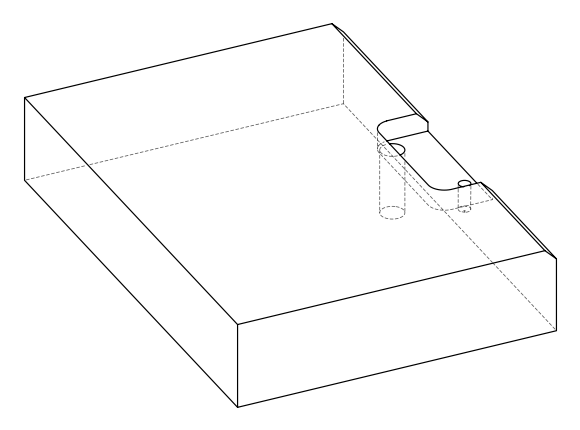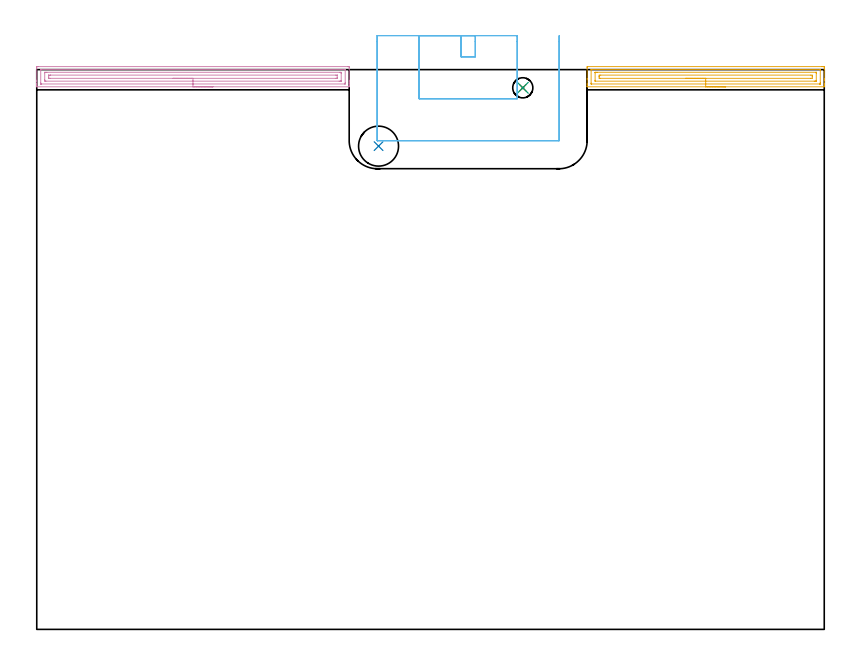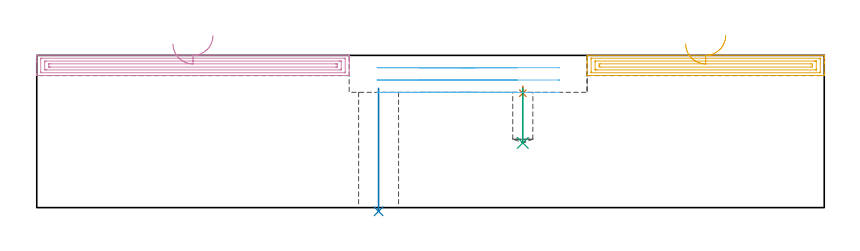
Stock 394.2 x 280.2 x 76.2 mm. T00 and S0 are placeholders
(PLAN: 6 operations, 4 tool changes, 13 min)
(1 SPOT_DRILL | STEP1POCKET | NXT0321_9005460120000 | 0.03 min | 1980 mm3)
(2 INDEXABLE_INSERT_DRILL_THROUGH_HOLE_FROM_SOLID | STEP1HOLE | NXT0302_011 | 0.25 min | 23908 mm3)
(3 DRILL_BLIND_HOLE_INTO_CENTER | STEP1POCKET | NXT0301_072 | 0.11 min | 1977 mm3)
(4 AREA_MILL | FG_CHAMFER_SURFACE | UGT0205_001 | 5.23 min | 8279 mm3)
(5 AREA_MILL_1 | FG_CHAMFER_SURFACE_1 | UGT0205_001 | 4.02 min | 6347 mm3)
(6 MILL_SLOT | SLOT_PARTIAL_RECTANGULAR | UGT0201_006 | Follow Part, ap 7, ae 75% | 3.32 min | 99272 mm3)
(TOOL NXT0321_9005460120000 | NC Spot Drill, 142deg, 12mm, Carbide, Uncoated | D12 PA142 FL30 Z2)
(TOOL NXT0302_011 | Index. Insert Drill 20mm [880-D2000L25-05] | D20 PA176 FL100 Z2)
(TOOL NXT0301_072 | Carbide Drill 10.1mm [860.1-1010-051A1-MM 2214] | D10.1 PA140 FL71 Z2)
(TOOL UGT0205_001 | Chamfer Mill 20 x 3 x 45 deg. | D20 FL50 Z2)
(TOOL UGT0201_006 | End Mill 28 mm | D28 FL25 Z2)
(OP 1 SPOT_DRILL)
G17 G21 G94 G90
T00 M6
G54
G17 G0 G90 X243.3 Y271.1 S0 M3
G43 Z86.2 H0
G94 G81 G98 Z57.265 F250. R60.7
G80
M5
M2
(OP 2 INDEXABLE_INSERT_DRILL_THROUGH_HOLE_FROM_SOLID)
G17 G21 G94 G90
T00 M6
G54
G17 G0 G90 X171.1 Y241.9 S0 M3
G43 Z86.2 H1
G94 G81 G98 Z-1.849 F250. R59.7
G80
M5
M2
(OP 3 DRILL_BLIND_HOLE_INTO_CENTER)
G17 G21 G94 G90
T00 M6
G54
G17 G0 G90 X243.3 Y271.1 S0 M3
G43 Z86.2 H1
G94 G81 G98 Z32.4 F250. R59.7
G80
M5
M2
(OP 4 AREA_MILL)
G17 G21 G94 G90
T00 M6
G54
G17 G0 G90 X88.2 Y271.6 S1061 M3
G43 Z86.2 H0
G94 G1 X88.162 Z85.328 F250.
X88.048 Z84.463
X87.859 Z83.612
X87.597 Z82.78
X87.263 Z81.974
X86.86 Z81.2
X86.391 Z80.464
X85.86 Z79.772
X85.271 Z79.129
X84.628 Z78.54
X83.936 Z78.008
X83.2 Z77.54
X82.426 Z77.137
X81.62 Z76.803
X80.788 Z76.541
X79.936 Z76.352
X79.072 Z76.238
X78.2 Z76.2
X0.153
X0.01 Y271.602 Z76.188
X0.008 Y271.648 Z76.144
X0. Y272.006 Z75.794
Y272.473 Z75.326
Y273.084 Z74.711
Y274.281 Z73.516
Y274.867 Z72.927
Y280.814 Z66.983
X0.002 Y281.108 Z66.69
X0.007 Y281.691 Z66.106
X0.012 Y281.694 Z66.103
X0.599 Y281.7 Z66.1
X155.801
X156.104 Y281.696 Z66.102
X156.39 Y281.691 Z66.106
X156.4 Y281.401 Z66.396
Y274.867 Z72.927
Y274.281 Z73.516
Y273.975 Z73.821
Y273.389 Z74.407
Y273.084 Z74.711
Y272.473 Z75.326
Y272.192 Z75.607
Y272.005 Z75.794
X156.392 Y271.648 Z76.144
X156.39 Y271.602 Z76.188
X156.247 Y271.6 Z76.2
X78.2
Y273.014 Z74.786
X2.313
X2.173 Y273.016 Z74.784
X2.081 Y273.018 Z74.782
X2.014 Y273.021 Z74.779
X2.01 Y273.031 Z74.769
X2.007 Y273.084 Z74.716
X2.001 Y273.465 Z74.335
Y279.706 Z68.094
X2.008 Y280.216 Z67.584
X2.01 Y280.262 Z67.538
X2.018 Y280.279 Z67.521
X2.313 Y280.286 Z67.514
X154.087 Y280.285 Z67.515
X154.227 Y280.284 Z67.516
X154.319 Y280.282 Z67.518
X154.386 Y280.279 Z67.521
X154.39 Y280.269 Z67.531
X154.393 Y280.216 Z67.584
X154.399 Y279.834 Z67.966
Y273.594 Z74.206
X154.392 Y273.084 Z74.716
X154.39 Y273.038 Z74.762
X154.382 Y273.021 Z74.779
X154.087 Y273.014 Z74.786
X78.2
Y274.428 Z73.372
X4.605 Y274.429 Z73.371
X4.167 Y274.433 Z73.367
X4.03 Y274.435 Z73.365
X4.01 Y274.701 Z73.099
X4.003 Y274.867 Z72.933
X4. Y275.033 Z72.767
X4.001 Y278.599 Z69.201
X4.006 Y278.766 Z69.034
X4.012 Y278.865 Z68.935
X4.057 Y278.868 Z68.932
X4.167 Y278.87 Z68.93
X4.62 Y278.871 Z68.929
X5.058
X151.795
X152.233 Y278.867 Z68.933
X152.37 Y278.865 Z68.935
X152.39 Y278.599 Z69.201
X152.397 Y278.433 Z69.367
X152.4 Y278.267 Z69.533
X152.399 Y274.701 Z73.099
X152.394 Y274.534 Z73.266
X152.388 Y274.435 Z73.365
X152.343 Y274.432 Z73.368
X152.233 Y274.43 Z73.37
X151.78 Y274.428 Z73.372
X151.341
X78.2
Y275.843 Z71.957
X6.758
X6.03 Y275.848 Z71.952
X6.014 Y275.849 Z71.951
X6.01 Y275.863 Z71.937
X6.005 Y275.911 Z71.889
X6.002 Y276.009 Z71.791
X6. Y277.071 Z70.729
X6.002 Y277.281 Z70.519
X6.006 Y277.387 Z70.413
X6.01 Y277.438 Z70.362
X6.016 Y277.451 Z70.349
X6.04 Y277.452 Z70.348
X6.842 Y277.457 Z70.343
X6.927
X149.642
X150.37 Y277.452 Z70.348
X150.386 Y277.451 Z70.349
X150.39 Y277.437 Z70.363
X150.395 Y277.389 Z70.411
X150.398 Y277.291 Z70.509
X150.4 Y276.229 Z71.571
X150.398 Y276.018 Z71.782
X150.394 Y275.913 Z71.887
X150.39 Y275.862 Z71.938
X150.384 Y275.849 Z71.951
X150.36 Y275.848 Z71.952
X149.558 Y275.843 Z71.957
X149.473
X78.2
X77.328 Z71.995
X76.463 Z72.109
X75.612 Z72.298
X74.78 Z72.56
X73.974 Z72.894
X73.2 Z73.297
X72.464 Z73.766
X71.772 Z74.297
X71.129 Z74.886
X70.54 Z75.529
X70.008 Z76.222
X69.54 Z76.957
X69.137 Z77.731
X68.803 Z78.537
X68.541 Z79.369
X68.352 Z80.221
X68.238 Z81.086
X68.2 Z81.957
G0 Z86.2
M5
M2
(OP 5 AREA_MILL_1)
G17 G21 G94 G90
T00 M6
G54
G17 G0 G90 X344.85 Y271.6 S1061 M3
G43 Z86.2 H0
G94 G1 X344.812 Z85.328 F250.
X344.698 Z84.463
X344.509 Z83.612
X344.247 Z82.78
X343.913 Z81.974
X343.51 Z81.2
X343.042 Z80.464
X342.51 Z79.772
X341.921 Z79.129
X341.278 Z78.54
X340.586 Z78.008
X339.85 Z77.54
X339.076 Z77.137
X338.27 Z76.803
X337.438 Z76.541
X336.587 Z76.352
X335.722 Z76.238
X334.85 Z76.2
X275.633
X275.51 Y271.603 Z76.188
X275.507 Y271.641 Z76.15
X275.5 Y271.953 Z75.846
Y272.553 Z75.246
Y273.084 Z74.711
Y275.133 Z72.665
Y275.758 Z72.036
Y281.108 Z66.689
X275.502 Y281.423 Z66.374
X275.51 Y281.691 Z66.105
X275.778 Y281.699 Z66.099
X393.031 Y281.7 Z66.1
X393.622 Y281.697 Z66.103
X394.193 Y281.691 Z66.106
X394.196 Y281.683 Z66.114
X394.199 Y281.108 Z66.689
X394.2 Y280.529 Z67.268
Y275.758 Z72.036
Y275.133 Z72.665
Y274.867 Z72.93
Y273.084 Z74.711
Y272.553 Z75.246
Y272.192 Z75.606
Y271.953 Z75.846
X394.193 Y271.641 Z76.15
X394.19 Y271.603 Z76.188
X394.067 Y271.6 Z76.2
X334.85
Y273.014 Z74.786
X277.789
X277.65 Y273.016 Z74.784
X277.558 Y273.02 Z74.78
X277.509 Y273.024 Z74.776
X277.506 Y273.034 Z74.766
X277.503 Y273.084 Z74.716
X277.5 Y273.443 Z74.357
Y279.684 Z68.116
X277.503 Y280.216 Z67.584
X277.506 Y280.26 Z67.54
X277.509 Y280.277 Z67.523
X277.581 Y280.28 Z67.52
X277.72 Y280.285 Z67.515
X277.789 Y280.286 Z67.514
X391.911 Z67.515
X392.05 Y280.284 Z67.516
X392.142 Y280.28 Z67.52
X392.192 Y280.276 Z67.524
X392.194 Y280.266 Z67.534
X392.197 Y280.216 Z67.584
X392.2 Y279.857 Z67.943
Y273.616 Z74.184
X392.197 Y273.084 Z74.716
X392.194 Y273.04 Z74.76
X392.191 Y273.023 Z74.777
X392.119 Y273.02 Z74.78
X391.98 Y273.015 Z74.785
X391.911 Y273.014 Z74.786
X334.85
Y274.428 Z73.372
X279.64 Y274.429 Z73.371
X279.577
X279.54 Y274.432 Z73.368
X279.523 Y274.435 Z73.365
X279.51 Y274.449 Z73.351
X279.503 Y274.727 Z73.073
X279.501 Y274.867 Z72.933
X279.5 Y278.573 Z69.227
X279.503 Y278.713 Z69.087
X279.507 Y278.806 Z68.994
X279.513 Y278.865 Z68.935
X279.532 Y278.867 Z68.933
X279.64 Y278.869 Z68.931
X280.093 Y278.871 Z68.929
X280.53 Y278.872 Z68.928
X390.06 Y278.871 Z68.929
X390.123 Y278.87 Z68.93
X390.16 Y278.868 Z68.932
X390.177 Y278.865 Z68.935
X390.19 Y278.851 Z68.949
X390.197 Y278.573 Z69.227
X390.199 Y278.433 Z69.367
X390.2 Y274.727 Z73.073
X390.197 Y274.587 Z73.213
X390.193 Y274.494 Z73.306
X390.187 Y274.435 Z73.365
X390.169 Y274.433 Z73.367
X390.06 Y274.431 Z73.369
X389.607 Y274.429 Z73.371
X389.17 Y274.428 Z73.372
X334.85
Y275.843 Z71.957
X282.227
X281.514 Y275.85 Z71.95
X281.5 Y276.571 Z71.229
Y276.65 Z71.15
X281.512 Y277.45 Z70.35
X282.311 Y277.457 Z70.343
X387.473
X388.186 Y277.45 Z70.35
X388.2 Y276.729 Z71.071
Y276.65 Z71.15
X388.188 Y275.85 Z71.95
X387.389 Y275.843 Z71.957
X334.85
X333.978 Z71.995
X333.114 Z72.109
X332.262 Z72.298
X331.43 Z72.56
X330.624 Z72.894
X329.85 Z73.297
X329.114 Z73.766
X328.422 Z74.297
X327.779 Z74.886
X327.19 Z75.529
X326.659 Z76.222
X326.19 Z76.957
X325.787 Z77.731
X325.453 Z78.537
X325.191 Z79.369
X325.002 Z80.221
X324.888 Z81.086
X324.85 Z81.957
G0 Z86.2
M5
M2
(OP 6 MILL_SLOT)
G17 G21 G94 G90
T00 M6
G54
G17 G0 G90 X212.4 Y297.2 S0 M3
G43 Z86.2 H0
Z70.033
G94 G1 Y294.2 F250.
Y286.6 F500.
X219.5
Y294.2
Y297.2 F250.
X191.4
Y294.2
Y265.6 F500.
X240.5
Y294.2
Y297.2 F250.
X170.4
Y294.2
Y244.7 F500.
X170.405 Y244.645
X170.445 Y244.605
X170.5 Y244.6
X261.4
X261.455 Y244.605
X261.495 Y244.645
X261.5 Y244.7
Y294.2
Y297.2 F250.
G0 X212.4 Z63.867
G1 Y294.2
Y286.6 F500.
X219.5
Y294.2
Y297.2 F250.
X191.4
Y294.2
Y265.6 F500.
X240.5
Y294.2
Y297.2 F250.
X170.4
Y294.2
Y244.7 F500.
X170.405 Y244.645
X170.445 Y244.605
X170.5 Y244.6
X261.4
X261.455 Y244.605
X261.495 Y244.645
X261.5 Y244.7
Y294.2
Y297.2 F250.
G0 X212.4 Z57.7
G1 Y294.2
Y286.6 F500.
X219.5
Y294.2
Y297.2 F250.
X191.4
Y294.2
Y265.6 F500.
X240.5
Y294.2
Y297.2 F250.
X170.4
Y294.2
Y244.7 F500.
X170.405 Y244.645
X170.445 Y244.605
X170.5 Y244.6
X261.4
X261.455 Y244.605
X261.495 Y244.645
X261.5 Y244.7
Y294.2
Y297.2 F250.
G0 Z86.2
M5
M2
